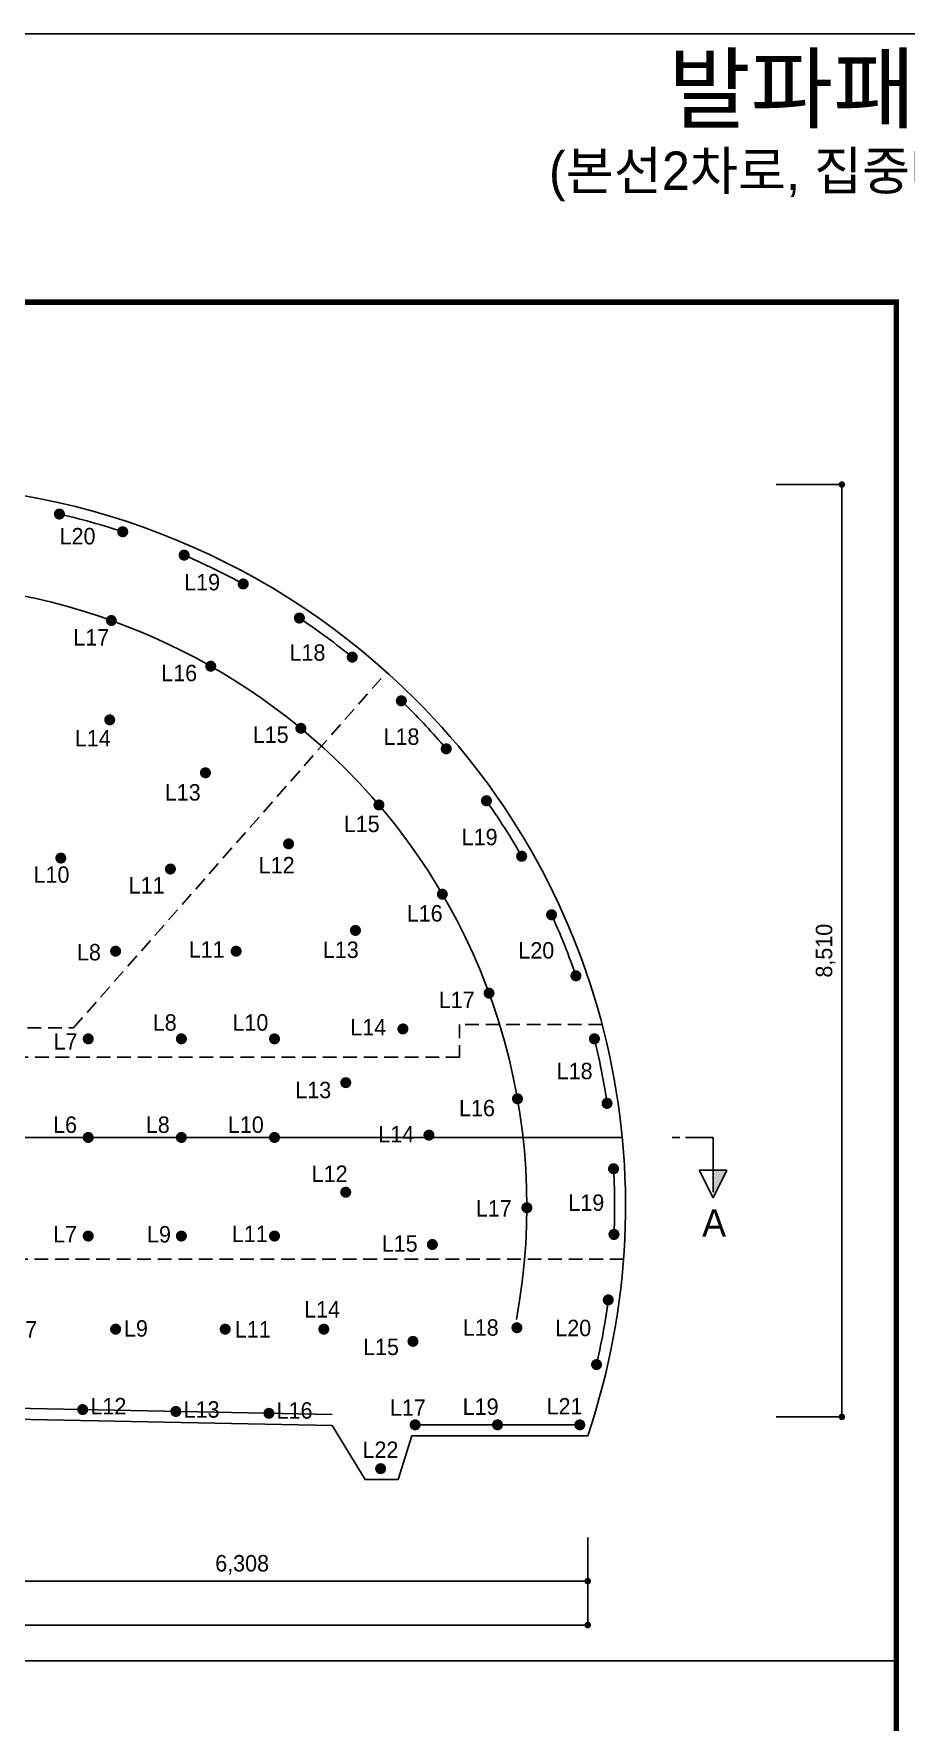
# Model space of a CAD drawing. Extents: x -689 to 317106, y 182884 to 219577.
# Drawn here: x 119855 to 127816, y 195623 to 211034 of the extents above; entities that cross this region are included whole.
import ezdxf
from ezdxf.enums import TextEntityAlignment as Align

# ---------------------------------------------------------------- set-up
doc = ezdxf.new("R2010")
doc.units = 0
doc.header["$LTSCALE"] = 500
doc.header["$MEASUREMENT"] = 0
doc.linetypes.add('HIDDEN', pattern=[0.375, 0.25, -0.125])
doc.layers.get('DEFPOINTS').update_dxf_attribs({"color": 55})
doc.layers.add('0-251', color=7, linetype='Continuous', true_color=0x6e6e6e)
for name, color, linetype in [('A-DIM01', 1, 'Continuous'), ('A-TEXT02', 6, 'Continuous'), ('A-TEXT03', 7, 'Continuous'), ('CS-EXCV', 3, 'CFZ008'), ('CUT-BOD-LIN', 6, 'HIDDEN'), ('CZ-TEX0', 7, 'Continuous'), ('CZ-TEX1', 7, 'Continuous'), ('CZ-TEX2', 7, 'Continuous'), ('CZ-TEX3', 7, 'Continuous'), ('TU-HOLE-LIN1', 1, 'Continuous'), ('발파공(바닥)', 5, 'Continuous'), ('발파공(외곽)', 6, 'Continuous'), ('발파공(전열)', 2, 'Continuous'), ('발파공(확대)', 7, 'Continuous')]:
    doc.layers.add(name, color=color, linetype=linetype)
doc.styles.add('STYLE1', font='')
doc.styles.add('TB_BTXT', font='')
doc.styles.add('TB_TEXT', font='')
doc.styles.add('돋움체', font='')
doc.styles.get('STYLE1').set_extended_font_data('Dotum')
doc.styles.get('TB_BTXT').set_extended_font_data('Dotum')
doc.styles.get('TB_TEXT').set_extended_font_data('Dotum')
doc.styles.get('돋움체').set_extended_font_data('Dotum')
doc.linetypes.add('CFZ008', pattern='A,0.9,-0.2,[106,KHCLINE.shx,S=0.00606,R=180,X=0,Y=0],0.9', length=2)
doc.linetypes.add('E-DIGLN01', pattern='A,0.9,-0.2,[19,kscals.shx,S=0.1,R=180,X=0,Y=0],0.9', length=2)
doc.dimstyles.new('D_50', dxfattribs={"dimscale": 50, "dimtxt": 3, "dimasz": 1.2, "dimexe": 0, "dimexo": 0, "dimgap": 1.2, "dimtad": 1, "dimdec": 0, "dimrnd": 0.0005, "dimdsep": 46, "dimlunit": 6, "dimtxsty": '돋움체', "dimblk": 'DOT', "dimcen": 0.09, "dimclrd": 1, "dimclre": 1, "dimclrt": 1, "dimaunit": 1, "dimadec": 0, "dimazin": 0, "dimtfac": 1, "dimtdec": 0, "dimtix": 1, "dimtmove": 2, "dimatfit": 0, "dimfxl": 1, "dimtvp": 2, "dimtolj": 1, "dimtzin": 0, "dimlwd": -1, "dimlwe": -1, "dimarcsym": 0})

# ---------------------------------------------------------------- blocks, each defined once
blk = doc.blocks.new('_Dot')
at = {"color": 0, "linetype": 'ByBlock', "lineweight": -2}
blk.add_line((-0.5, 0), (-1, 0), dxfattribs=at)
at = {"color": 0, "linetype": 'ByBlock', "const_width": 0.5}
blk.add_lwpolyline([(-0.25, 0, 1), (0.25, 0, 1)], format="xyb", close=True, dxfattribs=at)
blk = doc.blocks.new('*D100')
at = {"layer": 'A-DIM01', "color": 1, "ltscale": 10, "transparency": 16777216}
for p, q in [((126629, 206920), (127229, 206920)), ((127229, 206860), (127229, 198470)), ((126629, 198410), (127229, 198410))]:
    blk.add_line(p, q, dxfattribs=at)
at = {"layer": 'DEFPOINTS', "color": 0, "ltscale": 10, "transparency": 16777216}
for p in [(126629, 206920), (126629, 198410), (127229, 198410)]:
    blk.add_point(p, dxfattribs=at)
at = {"layer": 'A-DIM01', "color": 1, "ltscale": 10, "transparency": 16777216, "xscale": 60, "yscale": 60, "zscale": 60}
for p, rotation in [((127229, 206920), 90), ((127229, 198410), 270)]:
    blk.add_blockref('_Dot', p, dxfattribs=dict(at, rotation=rotation))
at = {"layer": 'A-DIM01', "color": 1, "ltscale": 10, "transparency": 16777216, "insert": (127080, 202665), "char_height": 150, "attachment_point": 5, "rotation": 90, "style": '돋움체'}
blk.add_mtext('\\A1;8,510', dxfattribs=at)
blk = doc.blocks.new('*D101')
at = {"layer": 'A-DIM01', "color": 1, "ltscale": 10, "transparency": 16777216}
for p, q in [((118602, 197310), (118602, 196910)), ((124910, 197310), (124910, 196910)), ((118662, 196910), (124850, 196910))]:
    blk.add_line(p, q, dxfattribs=at)
at = {"layer": 'DEFPOINTS', "color": 0, "ltscale": 10, "transparency": 16777216}
for p in [(118602, 197310), (124910, 197310), (124910, 196910)]:
    blk.add_point(p, dxfattribs=at)
at = {"layer": 'A-DIM01', "color": 1, "ltscale": 10, "transparency": 16777216, "xscale": 60, "yscale": 60, "zscale": 60, "rotation": 180}
blk.add_blockref('_Dot', (118602, 196910), dxfattribs=at)
at = {"layer": 'A-DIM01', "color": 1, "ltscale": 10, "transparency": 16777216, "xscale": 60, "yscale": 60, "zscale": 60}
blk.add_blockref('_Dot', (124910, 196910), dxfattribs=at)
at = {"layer": 'A-DIM01', "color": 1, "ltscale": 10, "transparency": 16777216, "insert": (121756, 197060), "char_height": 150, "attachment_point": 5, "style": '돋움체'}
blk.add_mtext('\\A1;6,308', dxfattribs=at)
blk = doc.blocks.new('*D103')
at = {"layer": 'A-DIM01', "color": 1, "ltscale": 10, "transparency": 16777216}
for p, q in [((112237, 197310), (112237, 196510)), ((124910, 197310), (124910, 196510)), ((112297, 196510), (124850, 196510))]:
    blk.add_line(p, q, dxfattribs=at)
at = {"layer": 'DEFPOINTS', "color": 0, "ltscale": 10, "transparency": 16777216}
for p in [(112237, 197310), (124910, 197310), (124910, 196510)]:
    blk.add_point(p, dxfattribs=at)
at = {"layer": 'A-DIM01', "color": 1, "ltscale": 10, "transparency": 16777216, "xscale": 60, "yscale": 60, "zscale": 60, "rotation": 180}
blk.add_blockref('_Dot', (112237, 196510), dxfattribs=at)
at = {"layer": 'A-DIM01', "color": 1, "ltscale": 10, "transparency": 16777216, "xscale": 60, "yscale": 60, "zscale": 60}
blk.add_blockref('_Dot', (124910, 196510), dxfattribs=at)
at = {"layer": 'A-DIM01', "color": 1, "ltscale": 10, "transparency": 16777216, "insert": (118599, 196684), "char_height": 150, "attachment_point": 5, "style": '돋움체'}
blk.add_mtext('\\A1;12,672', dxfattribs=at)
blk = doc.blocks.new('bb')
at = {"layer": '발파공(바닥)', "const_width": 50}
blk.add_lwpolyline([(-14, 21, -1), (14, -21, -1)], format="xyb", close=True, dxfattribs=at)
blk = doc.blocks.new('sb')
at = {"layer": '발파공(확대)', "color": 0, "const_width": 50, "flags": 128}
blk.add_lwpolyline([(14, 21, 1), (-14, -21, 1)], format="xyb", close=True, dxfattribs=at)
blk = doc.blocks.new('cb')
at = {"layer": '발파공(외곽)', "lineweight": 0, "const_width": 50}
blk.add_lwpolyline([(-17, 19, 1), (17, -19, 1)], format="xyb", close=True, dxfattribs=at)
blk = doc.blocks.new('jb')
at = {"layer": '발파공(전열)', "const_width": 50, "flags": 128}
blk.add_lwpolyline([(14, 21, 1), (-14, -21, 1)], format="xyb", close=True, dxfattribs=at)
blk = doc.blocks.new('A$C0F813D77')
at = {"layer": 'A-DIM01'}
for p, q in [((6, 9.98), (6, 4.98)), ((11, 7.48), (6, 9.98)), ((0, 7.48), (10, 7.48)), ((0, 7.48), (0, 2.48)), ((11, 7.48), (6, 4.98)), ((0, 1.43), (0, 0))]:
    blk.add_line(p, q, dxfattribs=at)
blk.add_solid([(6, 7.48), (6, 9.98), (11, 7.48)], dxfattribs=at)
blk = doc.blocks.new('CXBLKA1')
at = {"layer": 'CZ-TEX0', "color": 7, "style": 'TB_BTXT'}
blk.add_attdef('UD_TITLE', text='', height=10, dxfattribs=at).set_placement((423, 553), align=Align.MIDDLE_CENTER)
at = {"layer": 'CZ-TEX1', "color": 7, "style": 'TB_BTXT'}
blk.add_attdef('PI_CNAME', text='', height=5, dxfattribs=at).set_placement((40, 552), align=Align.BOTTOM_LEFT)
blk.add_attdef('UD_SUBTITLE', text='', height=7, dxfattribs=at).set_placement((423, 538), align=Align.MIDDLE_CENTER)
at = {"layer": 'CZ-TEX2', "color": 7}
for tag, height, style, p in [('UD_CDNAME', 4, 'TB_BTXT', (42, 544)), ('DA_STDNAME', 3, 'TB_TEXT', (783.49, 13.5))]:
    blk.add_attdef(tag, text='', height=height, dxfattribs=dict(at, style=style)).set_placement(p, align=Align.BOTTOM_LEFT)
at = {"layer": 'CZ-TEX2', "color": 7, "style": 'TB_TEXT'}
for tag, height, p in [('DC_RNUM4', 3, (320, 52)), ('DC_RDATE4', 3.5, (353, 52.5)), ('DC_RAPP4', 3.5, (501.56, 52.5)), ('DC_RCHK4', 3.5, (542.36, 52.5)), ('DC_RDGN4', 3.5, (582.36, 52.5)), ('FI_NAME', 4.5, (780, 51)), ('PI_TITLE', 4.5, (243, 50)), ('UD_CDIST', 4.5, (676, 50)), ('DC_RNUM3', 3, (320, 45)), ('DC_RDATE3', 3.5, (353, 45.4)), ('DC_RAPP3', 3.5, (501.56, 45.4)), ('DC_RCHK3', 3.5, (542.36, 45.4)), ('DC_RDGN3', 3.5, (582.36, 45.4)), ('DI_TITLE', 4.5, (780, 44)), ('PI_CDNAME', 4.5, (243, 38)), ('DC_RDATE2', 3.5, (353, 38.5)), ('DC_RAPP2', 3.5, (501.56, 38.5)), ('DC_RCHK2', 3.5, (542.36, 38.5)), ('DC_RDGN2', 3.5, (582.36, 38.5)), ('DA_HSCALE', 4.5, (658.5, 38)), ('DA_VSCALE', 4.5, (693, 38)), ('DC_RNUM2', 3, (320, 38)), ('DI_SUBTITLE', 3.5, (780, 37)), ('DC_RNUM1', 3, (320, 31)), ('DC_RDATE1', 3.5, (353, 31.5)), ('DC_RAPP1', 3.5, (501.56, 31.5)), ('DC_RCHK1', 3.5, (542.36, 31.5)), ('DC_RDGN1', 3.5, (582.36, 31.5)), ('PA_CCLASS', 4.5, (204, 26.5)), ('PI_STAGE', 4.5, (283, 26.5)), ('DI_DRWNO', 4.5, (676, 26.5)), ('DA_PAGENO', 4.5, (780, 26.5))]:
    blk.add_attdef(tag, text='', height=height, dxfattribs=at).set_placement(p, align=Align.MIDDLE_CENTER)
for tag, p in [('DC_RDES4', (377, 52.5)), ('DC_RDES3', (377, 45.4)), ('DC_RDES2', (377, 38.5)), ('DC_RDES1', (377.03, 31.5))]:
    blk.add_attdef(tag, text='', height=3.5, dxfattribs=at).set_placement(p, align=Align.MIDDLE_LEFT)
at = {"layer": 'CZ-TEX3', "color": 7, "style": 'TB_TEXT', "flags": 1}
for tag, p in [('PI_ID', (24, 16)), ('PI_CCODE', (31, 16)), ('PA_DSDATE', (47, 16)), ('PA_DEDATE', (64, 16)), ('PA_CSDATE', (81, 16)), ('PA_CEDATE', (98, 16)), ('PA_CFDATE', (114, 16)), ('EI_ENAME', (132, 16)), ('EI_DEPT', (146, 16)), ('EI_PERSON', (158, 16)), ('EI_EMAIL', (174, 16)), ('CI_CATEG', (189, 16)), ('CI_ROLE', (204, 16)), ('CI_ONAME', (216, 16)), ('CI_ADDR', (232, 16)), ('CI_TEL', (246, 16)), ('CI_FAX', (257, 16)), ('CI_HPADDR', (270, 16)), ('CI_CODE', (287, 16)), ('CI_DEPT', (300, 16)), ('CI_PERSON', (312, 16)), ('CI_EMAIL', (329, 16)), ('CI_PROLE', (342, 16)), ('DI_MANCODE', (357, 16)), ('DI_CATEG', (377, 16)), ('DI_LDATE', (392, 16)), ('DI_PCLASS', (407, 16)), ('DI_MMCLASS', (424, 16)), ('DI_MSCLASS', (443, 16)), ('DI_ECLASS', (462, 16)), ('DI_FNAME', (478, 16)), ('DC_ONAME', (493, 16)), ('DC_NNAME', (510, 16)), ('FI_CODE', (529, 16)), ('FI_CLASS', (545, 16)), ('FI_ICODE1', (563, 16)), ('FI_ICODE2', (581, 16)), ('------------', (597, 16))]:
    blk.add_attdef(tag, p, '', height=2, dxfattribs=at)

msp = doc.modelspace()

# ---------------------------------------------------------------- linework, layer by layer
at = {"layer": '0-251', "const_width": 50}
msp.add_lwpolyline([(127726.58188, 186134.30698), (109476.58188, 186134.30698), (109476.58188, 208584.30698), (127726.58188, 208584.30698), (127726.58188, 186134.30698)], dxfattribs=at)
at = {"layer": 'CS-EXCV', "linetype": 'E-DIGLN01'}
msp.add_line((114224.58188, 198497.90301), (122578.58188, 198330.82301), dxfattribs=at)
at = {"layer": 'CS-EXCV', "linetype": 'E-DIGLN01', "flags": 128}
msp.add_lwpolyline([(124909.68803, 198237.32301, 0.2853017143), (123339.19732, 204957.97844, 0.4142135624), (113863.96645, 204957.97844, 0.2777545721), (112237.27348, 198411.40301, 0.2777545721)], format="xyb", dxfattribs=at)
msp.add_lwpolyline([(122578.58188, 198330.82301), (122878.58188, 197837.32301), (123178.58188, 197837.32301), (123303.58188, 198237.32301), (124909.68803, 198237.32301)], dxfattribs=at)
at = {"layer": 'CUT-BOD-LIN'}
for p, q in [((120217.28802, 201960.36301), (123075.29308, 205207.93838)), ((116985.87574, 201960.36301), (120217.28802, 201960.36301)), ((125041.32706, 201990.49437), (123741.13425, 201990.49437)), ((123741.13425, 201990.49437), (123741.13425, 201694.47778)), ((123741.13425, 201694.47778), (119601.58188, 201694.47778)), ((125236.84967, 199850.37377), (119601.58188, 199850.37377))]:
    msp.add_line(p, q, dxfattribs=at)
at = {"layer": 'DEFPOINTS'}
for p, q in [((109476.58188, 208584.30698), (127726.58188, 208584.30698)), ((111978.55671, 200960.36301), (125224.60705, 200960.36301)), ((118601.58188, 198510.36301), (122578.58188, 198430.82301)), ((123335.14384, 198337.32301), (124869.09703, 198337.32301))]:
    msp.add_line(p, q, dxfattribs=at)
for points in [[(109476.58188, 211034.30698), (147526.58188, 211034.30698), (147526.58188, 186134.30698), (109476.58188, 186134.30698)], [(109476.58188, 208584.30698), (127726.58188, 208584.30698), (127726.58188, 196184.30698), (109476.58188, 196184.30698)], [(109476.58188, 196184.30698), (127726.58188, 196184.30698), (127726.58188, 186134.30698), (109476.58188, 186134.30698)]]:
    msp.add_lwpolyline(points, close=True, dxfattribs=at)
msp.add_lwpolyline([(118601.58188, 206020.36301, -0.1989123674), (122702.80121, 204321.58234, -0.2473158654), (124259.09558, 199299.33955, -0.2473158654)], format="xyb", dxfattribs=at)
at = {"layer": 'TU-HOLE-LIN1'}
for points in [[(120064.33423, 206656.2278, -0.0246261896), (120690.05722, 206481.21525)], [(121203.94377, 206285.65052, -0.0246261896), (121787.70726, 206000.38075)], [(122257.76155, 205715.11962, -0.0246261896), (122780.32068, 205328.99708)], [(123191.04649, 204963.44372, -0.0041147162), (123268.48664, 204887.26776, -0.0210190937), (123634.76313, 204488.82985)], [(123971.28052, 204054.00553, -0.0252382771), (124319.40802, 203505.41759)], [(124569.54509, 203015.77732, -0.0252382771), (124810.01557, 202412.19183)], [(124965.11243, 201884.68723, -0.0252382771), (125089.60067, 201247.00065)], [(125144.2878, 200699.89421, -0.0252382771), (125148.48394, 200050.1836)], [(125100.86804, 199502.41643, -0.0252382771), (124984.62682, 198863.17511)]]:
    msp.add_lwpolyline(points, format="xyb", dxfattribs=at)

# ---------------------------------------------------------------- block references
ref = msp.add_blockref('CXBLKA1', (106855.64711, 182884.30698), dxfattribs=dict(xscale=50, yscale=50, zscale=50))
ref.add_attrib('UD_TITLE', '발파패턴도(3)', dxfattribs={"layer": 'CZ-TEX0', "height": 600, "style": 'TB_BTXT'}).set_placement((128005.64711, 210534.30698), align=Align.MIDDLE_CENTER)
ref.add_attrib('UD_SUBTITLE', '(본선2차로, 집중배연, 산악구간, B)', dxfattribs={"layer": 'CZ-TEX1', "height": 350, "style": 'TB_BTXT'}).set_placement((128005.64711, 209784.30698), align=Align.MIDDLE_CENTER)
at = {"layer": 'A-TEXT02', "color": 0, "xscale": 50, "yscale": 50, "zscale": 50, "rotation": 270}
msp.add_blockref('A$C0F813D77', (125679.05166, 200960.36301), dxfattribs=at)
at = {"layer": '발파공(바닥)'}
for p, rotation in [((120301.24198, 198476.36981), 358.8542371618202), ((121151.07204, 198459.3732), 358.8542371618202), ((122000.90209, 198442.3766), 358.8542371618202), ((123335.14384, 198337.32301), 358.8542371618243), ((124086.33946, 198337.32301), 358.8542371618243), ((124837.53507, 198337.32301), 358.8542371618243)]:
    msp.add_blockref('bb', p, dxfattribs=dict(at, rotation=rotation))
msp.add_blockref('bb', (123019.941, 197937.32301), dxfattribs=at)
at = {"layer": '발파공(외곽)', "xscale": -1}
for p, rotation in [((120088.70197, 206650.64091), 166.9782319288448), ((120666.32693, 206489.08121), 161.7695247003826), ((121226.89964, 206275.74959), 156.5608174719206), ((121765.79044, 206012.40792), 151.3521102434586), ((122278.54876, 205701.23106), 146.1434030149964), ((122760.93985, 205344.78896), 140.9346957865344), ((123208.97975, 204946.02539), 135.7259885580723), ((123618.59515, 204507.89806), 130.4059094371622), ((123985.68384, 204033.57163), 125.067793333459), ((124307.05247, 203527.15098), 119.7296772297559), ((124579.91352, 202993.02879), 114.3915611260527), ((124801.9002, 202435.83799), 109.0534450223494), ((124971.08701, 201860.41164), 103.7153289186463), ((125086.00645, 201271.74094), 98.37721281494315), ((125145.66169, 200674.93199), 93.03909671123998), ((125149.53529, 200075.16148), 87.70098060753682), ((125097.59367, 199477.63178), 82.36286450383355), ((124990.28735, 198887.52584), 77.0247484001304)]:
    msp.add_blockref('cb', p, dxfattribs=dict(at, rotation=rotation))
at = {"layer": '발파공(전열)', "xscale": -1}
for p, rotation in [((120562.18151, 205678.93875), 160.2428346506613), ((121469.59063, 205261.64517), 150.3642519759919), ((122291.95483, 204694.8627), 140.4856693013225), ((123004.52942, 203995.07439), 130.4824649706485), ((123583.09546, 203181.0447), 120.3236388158474), ((124009.01463, 202277.73089), 110.1648126610464), ((124268.93234, 201313.45615), 100.0059865062455), ((124354.6989, 200318.4551), 89.84716035144432), ((124263.62514, 199223.92578), 79.68833419664324)]:
    msp.add_blockref('jb', p, dxfattribs=dict(at, rotation=rotation))
at = {"layer": '발파공(확대)', "xscale": -1}
for p, rotation in [((120547.60811, 204771.78937), 156.8501900957243), ((121421.27071, 204288.7601), 145.2752851435865), ((122180.21603, 203640.22508), 133.6569690913424), ((120101.58188, 203510.36301), 100.0524006794162), ((121101.58188, 203410.36301), 100.0524006794162), ((122790.305, 202850.18413), 121.6954284831839), ((120601.58188, 202660.36301), 100.0524006794162), ((121701.58188, 202660.36301), 100.0524006794162), ((120351.58188, 201860.36301), 100.0524006794162), ((121201.58188, 201860.36301), 100.0524006794162), ((122051.58188, 201860.36301), 100.0524006794162), ((123223.40707, 201950.85335), 109.7338878750255), ((120351.58188, 200960.36301), 100.0524006794162), ((121201.58188, 200960.36301), 100.0524006794162), ((122051.58188, 200960.36301), 100.0524006794162), ((123460.71432, 200981.28719), 97.77234726686719), ((122701.58188, 200460.36301), 100.0524006794162), ((120351.58188, 200060.36301), 100.0524006794162), ((121201.58188, 200060.36301), 100.0524006794162), ((122051.58188, 200060.36301), 100.0524006794162), ((123491.9214, 199983.59016), 85.81080665870877), ((120601.58188, 199210.36301), 100.0524006794162), ((121601.58188, 199210.36301), 100.0524006794162), ((122501.58188, 199210.36301), 100.0524006794162), ((123315.16513, 199099.33551), 85.81080665870877)]:
    msp.add_blockref('sb', p, dxfattribs=dict(at, rotation=rotation))
at = {"layer": '발파공(확대)', "rotation": 79.9475993205837}
msp.add_blockref('sb', (122701.58188, 201460.36301), dxfattribs=at)

# ---------------------------------------------------------------- texts
at = {"layer": 'A-TEXT03', "style": '돋움체'}
msp.add_text('A', height=250, dxfattribs=at).set_placement((126063.13684, 200180.36301), align=Align.MIDDLE)
at = {"layer": 'CZ-TEX2', "style": 'STYLE1'}
for s, p in [('L20', (120090.70313, 206373.61637, 0)), ('L19', (121227.24792, 205953.82235, 0)), ('L17', (120215.06678, 205449.87717, 0)), ('L18', (122188.89518, 205311.17213, 0)), ('L16', (121017.86303, 205124.46821, 0)), ('L14', (120229.32977, 204528.86222, 0)), ('L15', (121852.95568, 204561.44391, 0)), ('L18', (123046.47693, 204543.82189, 0)), ('L13', (121050.09124, 204035.39291, 0)), ('L15', (122683.68852, 203747.53186, 0)), ('L19', (123759.75714, 203627.31396, 0)), ('L10', (119852.77291, 203284.71004, 0)), ('L12', (121907.48088, 203370.7149, 0)), ('L11', (120720.78253, 203186.41525, 0)), ('L16', (123258.29475, 202930.57604, 0)), ('L8', (120248.7659, 202576.39127, 0)), ('L11', (121268.98619, 202601.74785, 0)), ('L13', (122492.79023, 202598.62071, 0)), ('L20', (124276.90308, 202592.96869, 0)), ('L17', (123550.45574, 202140.80152, 0)), ('L8', (120940.65363, 201934.93268, 0)), ('L10', (121667.75961, 201934.93268, 0)), ('L7', (120035.75146, 201761.98163, 0)), ('L14', (122743.14066, 201891.44851, 0)), ('L18', (124626.91305, 201491.86273, 0)), ('L13', (122241.3973, 201318.4505, 0)), ('L16', (123735.70811, 201153.56878, 0)), ('L6', (120031.04624, 201001.9981, 0)), ('L8', (120877.18975, 201001.9981, 0)), ('L10', (121626.29783, 201001.9981, 0)), ('L14', (122998.7155, 200915.15558, 0)), ('L12', (122390.89583, 200554.18788, 0)), ('L17', (123889.28578, 200238.22313, 0)), ('L19', (124733.2372, 200290.50477, 0)), ('L7', (120030.84244, 200001.9981, 0)), ('L11', (121662.55449, 200005.63449, 0)), ('L15', (123030.12638, 199917.45855, 0)), ('L14', (122321.90026, 199316.2203, 0)), ('L7', (119667.15105, 199134.16412, 0)), ('L9', (120677.8915, 199142.21337, 0)), ('L11', (121690.03566, 199134.16412, 0)), ('L18', (123769.94816, 199150.73389, 0)), ('L20', (124613.92788, 199146.43513, 0)), ('L15', (122859.79188, 198974.03113, 0)), ('L12', (120372.05129, 198433.0744, 0)), ('L13', (121222.69656, 198402.52667, 0)), ('L16', (122070.69238, 198393.58973, 0)), ('L17', (123105.0988, 198419.54771, 0)), ('L19', (123769.2004, 198427.73121, 0)), ('L21', (124534.627, 198431.74127, 0)), ('L22', (122854.61694, 198035.00671, 0))]:
    msp.add_text(s, height=150, dxfattribs=at).set_placement(p)
msp.add_text('L9', height=150, dxfattribs=at).set_placement((120997.31162, 200001.9981, 0), align=Align.CENTER)

# ---------------------------------------------------------------- dimensions: what is measured, and where the dimension line sits
at = {"layer": 'A-DIM01', "ltscale": 10}
for base, p1, p2, angle, picture, middle in [((127229.27684, 198410.36301), (126629.27684, 206920.36301), (126629.27684, 198410.36301), 90, '*D100', (127079.7246, 202665.36301)), ((124909.68803, 196910.36301), (118601.58188, 197310.36301), (124909.68803, 197310.36301), 180, '*D101', (121755.63495, 197059.91525))]:
    dim = msp.add_linear_dim(base=base, p1=p1, p2=p2, angle=angle, dimstyle='D_50', dxfattribs=at)
    dim.commit()
    dim.dimension.update_dxf_attribs({"geometry": picture, "text_midpoint": middle})
dim = msp.add_linear_dim(base=(124909.68803, 196510.36301), p1=(112237.27348, 197310.36301), p2=(124909.68803, 197310.36301), angle=180, dimstyle='D_50', dxfattribs=at)
dim.commit()
dim.dimension.update_dxf_attribs({"geometry": '*D103', "text_midpoint": (118599.39879, 196684.47801), "dimtype": 128})

doc.saveas('drawing.dxf')
